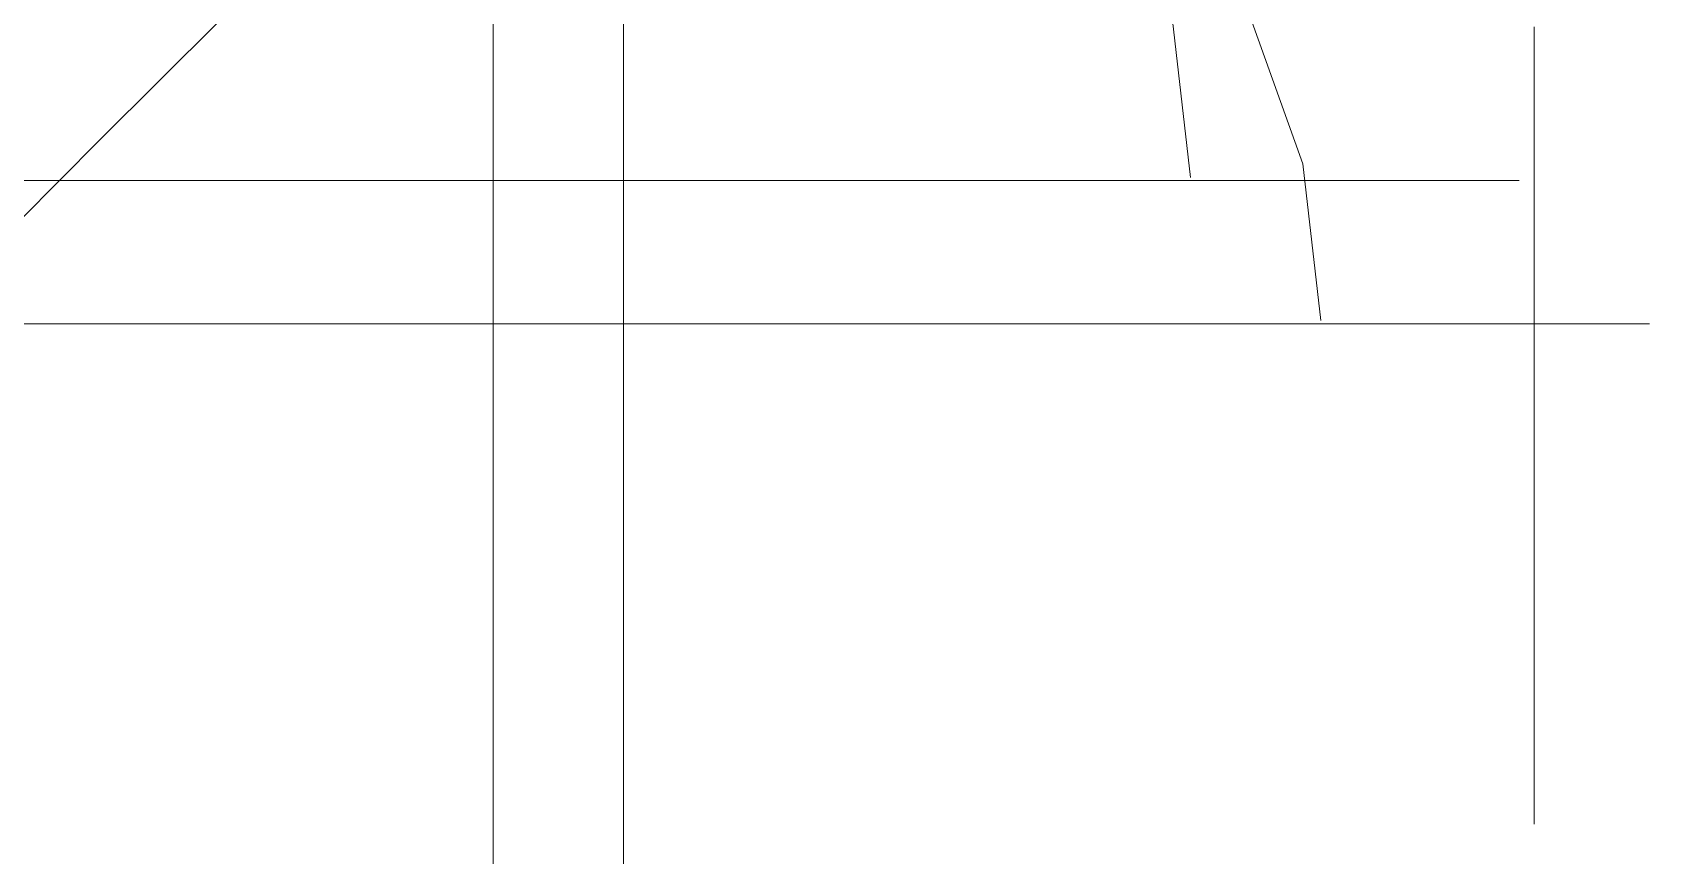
# Model space of a CAD drawing. Header units: inches. Extents: x 9391 to 11530, y 1186 to 2858.
# Drawn here: x 10294.83 to 10333.28, y 2648.75 to 2668.33 of the extents above; entities that cross this region are included whole.
import ezdxf

# ---------------------------------------------------------------- set-up
doc = ezdxf.new("R2010")
doc.units = ezdxf.units.IN
doc.header["$MEASUREMENT"] = 0
doc.layers.add('A-DETL-GENF-1', color=254, linetype='Continuous', lineweight=9)
doc.layers.add('A-DETL-GENF-3', color=9, linetype='Continuous', lineweight=9)

# ---------------------------------------------------------------- blocks, each defined once
blk = doc.blocks.new('magnolia 26756 - magnolia 26756-V124-FLOOR PLAN - ROOF')
at = {"layer": 'A-DETL-GENF-1'}
for p, q in [((0, 13.536), (0, 9.533)), ((0, 10.391), (0, 11.459)), ((0, 10.457), (0, 10.533)), ((0, 10.533), (0, 10.48)), ((0, 10.48), (0, 9.679)), ((0, 10.249), (0, 10.457)), ((0, 9.149), (0, 10.391)), ((0, 9.94), (0, 10.249)), ((0, 8.266), (0, 9.94)), ((0, 9.679), (0, 9.477)), ((0, 9.533), (0, 9.245)), ((0, 9.477), (0, 9.333)), ((0, 9.333), (0, 8.723)), ((0, 9.245), (0, 8.871)), ((0, 8.497), (0, 9.149)), ((0, 8.723), (0, 8.24)), ((0, 7.842), (0, 8.497)), ((0, 8.362), (0, 8.45)), ((0, 8.45), (0, 8.266)), ((0, 8.199), (0, 8.362)), ((0, 8.24), (0, 7.87)), ((0, 7.947), (0, 8.199)), ((0, 7.794), (0, 7.947)), ((0, 7.87), (0, 7.404)), ((0, 7.2), (0, 7.842)), ((0, 7.6), (0, 7.794)), ((0, 6.019), (0, 7.6)), ((0, 7.404), (0, 7.2)), ((0, 4.463), (0, 6.666)), ((0, 6.666), (0, 4.842)), ((0, 5.23), (0, 6.019)), ((0, 4.644), (0, 5.23)), ((0, 4.842), (0, 4.632)), ((0, 4.632), (0, 4.644)), ((0, 1.867), (0, 4.463)), ((0, -0.103), (0, 2.133)), ((0, 2.133), (0, 2.076)), ((0, 2.076), (0, 1.825)), ((0, 1.788), (0, 1.867)), ((0, 1.825), (0, 1.78)), ((0, 1.78), (0, 1.788)), ((-17.199, 0), (-13.732, 0)), ((-15.518, 0), (-15.599, 0)), ((-15.599, 0), (-14.948, 0)), ((-14.568, 0), (-15.518, 0)), ((-14.948, 0), (-14.474, 0)), ((-14.202, 0), (-14.568, 0)), ((-14.474, 0), (-13.115, 0)), ((-13.905, 0), (-14.202, 0)), ((-13.732, 0), (-13.905, 0)), ((-13.466, 0), (-13.796, 0)), ((-13.054, 0), (-13.466, 0)), ((-13.115, 0), (-12.599, 0)), ((-12.942, 0), (-13.054, 0)), ((-12.864, 0), (-12.942, 0)), ((-12.599, 0), (-12.864, 0)), ((-11.953, 0), (-12.066, 0)), ((-12.066, 0), (-11.691, 0)), ((-11.97, 0), (-11.953, 0)), ((-11.691, 0), (-11.351, 0)), ((-11.351, 0), (-10.417, 0)), ((-10.417, 0), (-10.09, 0)), ((-10.09, 0), (-9.733, 0)), ((-9.733, 0), (-9.283, 0)), ((-9.283, 0), (-9.122, 0)), ((-9.122, 0), (-8.999, 0)), ((-8.999, 0), (-8.907, 0)), ((-8.907, 0), (-8.799, 0)), ((-8.799, 0), (-8.585, 0)), ((-8.585, 0), (-8.333, 0)), ((-8.333, 0), (-8.057, 0)), ((-8.057, 0), (-7.775, 0)), ((-7.775, 0), (-7.5, 0)), ((-7.5, 0), (-7.247, 0)), ((-7.247, 0), (-7.033, 0)), ((-7.033, 0), (-6.281, 0)), ((-6.281, 0), (-5.713, 0)), ((-5.713, 0), (-5.443, 0)), ((-5.2, 0), (-5.479, 0)), ((-5.443, 0), (-5.2, 0)), ((-3.304, 0), (-3.012, 0)), ((-3.012, 0), (-2.796, 0)), ((-2.796, 0), (-2.666, 0)), ((-2.666, 0), (-1.882, 0)), ((-2.466, 0), (-2.584, 0)), ((-2.41, 0), (-2.466, 0)), ((-2.287, 0), (-2.41, 0)), ((-2.09, 0), (-2.287, 0)), ((-0.432, 0), (-2.09, 0)), ((-1.882, 0), (-1.251, 0)), ((-1.035, 0), (-1.267, 0)), ((-1.267, 0), (-0.495, 0)), ((-1.251, 0), (-1.067, 0)), ((-1.067, 0), (-1.086, 0)), ((-1.086, 0), (-1.044, 0)), ((-1.044, 0), (-0.979, 0)), ((-0.936, 0), (-1.035, 0)), ((-0.979, 0), (-0.93, 0)), ((-0.93, 0), (-0.936, 0)), ((-0.495, 0), (-0.424, 0)), ((-0.406, 0), (-0.432, 0)), ((-0.424, 0), (-0.406, 0)), ((-15.81, 0), (-15.932, 0)), ((-15.932, 0), (-14.932, 0)), ((-15.567, 0), (-15.81, 0)), ((-15.239, 0), (-15.567, 0)), ((-13.796, 0), (-15.239, 0)), ((-14.932, 0), (-13.199, 0)), ((-13.199, 0), (-14.266, 0)), ((-14.266, 0), (-13.824, 0)), ((-13.824, 0), (-13.671, 0)), ((-13.671, 0), (-13.545, 0)), ((-13.545, 0), (-13.199, 0)), ((-13.199, 0), (-12.304, 0)), ((-12.304, 0), (-12.095, 0)), ((-12.095, 0), (-11.97, 0)), ((-5.479, 0), (-5.462, 0)), ((-5.462, 0), (-5.384, 0)), ((-5.384, 0), (-5.033, 0)), ((-5.033, 0), (-4.537, 0)), ((-4.537, 0), (-4.077, 0)), ((-4.077, 0), (-3.662, 0)), ((-3.662, 0), (-3.304, 0)), ((-2.584, 0), (-2.516, 0)), ((-2.516, 0), (-2.362, 0)), ((-2.362, 0), (-2.1, 0)), ((-2.1, 0), (-1.726, 0)), ((-1.726, 0), (-1.471, 0)), ((-1.471, 0), (-1.304, 0)), ((-1.304, 0), (-1.196, 0)), ((-1.196, 0), (-0.933, 0)), ((-0.933, 0), (-0.103, 0)), ((-0.103, 0), (2.133, 0)), ((0, -0.933), (0, -0.103)), ((1.825, 0), (1.78, 0)), ((1.78, 0), (1.788, 0)), ((1.788, 0), (1.867, 0)), ((2.076, 0), (1.825, 0)), ((1.867, 0), (4.463, 0)), ((2.133, 0), (2.076, 0)), ((0, -0.424), (0, -0.406)), ((0, -0.406), (0, -0.432)), ((0, -0.495), (0, -0.424)), ((0, -0.432), (0, -2.09)), ((0, -1.267), (0, -0.495)), ((0, -0.979), (0, -0.93)), ((0, -0.93), (0, -0.936)), ((0, -1.196), (0, -0.933)), ((0, -0.936), (0, -1.035)), ((0, -1.044), (0, -0.979)), ((0, -1.035), (0, -1.267)), ((0, -1.086), (0, -1.044)), ((0, -1.251), (0, -1.067)), ((0, -1.067), (0, -1.086)), ((0, -1.304), (0, -1.196)), ((0, -1.882), (0, -1.251)), ((0, -1.471), (0, -1.304)), ((0, -1.726), (0, -1.471)), ((0, -2.1), (0, -1.726)), ((0, -2.666), (0, -1.882)), ((0, -2.09), (0, -2.287)), ((0, -2.362), (0, -2.1)), ((0, -2.287), (0, -2.41)), ((0, -2.516), (0, -2.362)), ((0, -2.41), (0, -2.466)), ((0, -2.466), (0, -2.584)), ((0, -2.584), (0, -2.516)), ((0, -2.796), (0, -2.666)), ((0, -3.012), (0, -2.796)), ((0, -3.304), (0, -3.012)), ((0, -3.662), (0, -3.304)), ((0, -4.077), (0, -3.662)), ((0, -4.537), (0, -4.077)), ((0, -5.033), (0, -4.537)), ((0, -5.384), (0, -5.033)), ((0, -5.443), (0, -5.2)), ((0, -5.2), (0, -5.479)), ((0, -5.462), (0, -5.384)), ((0, -5.713), (0, -5.443)), ((0, -5.479), (0, -5.462)), ((0, -6.281), (0, -5.713)), ((0, -7.033), (0, -6.281)), ((0, -7.247), (0, -7.033)), ((0, -7.5), (0, -7.247)), ((0, -7.775), (0, -7.5)), ((0, -8.057), (0, -7.775)), ((0, -8.333), (0, -8.057)), ((0, -8.585), (0, -8.333)), ((0, -8.799), (0, -8.585)), ((0, -8.907), (0, -8.799)), ((0, -8.999), (0, -8.907)), ((0, -9.122), (0, -8.999)), ((0, -9.283), (0, -9.122)), ((0, -9.733), (0, -9.283)), ((0, -10.09), (0, -9.733)), ((0, -10.417), (0, -10.09)), ((0, -11.351), (0, -10.417)), ((0, -11.691), (0, -11.351)), ((0, -11.603), (0, -11.923)), ((0, -12.066), (0, -11.691)), ((0, -11.923), (0, -14.121)), ((0, -11.97), (0, -11.953)), ((0, -11.953), (0, -12.066)), ((0, -12.095), (0, -11.97)), ((0, -12.304), (0, -12.095)), ((0, -13.199), (0, -12.304)), ((0, -13.115), (0, -12.599)), ((0, -12.599), (0, -12.864)), ((0, -12.864), (0, -12.942)), ((0, -12.942), (0, -13.054)), ((0, -13.054), (0, -13.466)), ((0, -14.474), (0, -13.115)), ((0, -14.932), (0, -13.199)), ((0, -13.199), (0, -14.266)), ((0, -13.545), (0, -13.199)), ((0, -13.466), (0, -13.796)), ((0, -13.671), (0, -13.545)), ((0, -13.824), (0, -13.671)), ((0, -17.199), (0, -13.732)), ((0, -13.732), (0, -13.905)), ((0, -13.796), (0, -15.239)), ((0, -14.266), (0, -13.824)), ((0, -13.905), (0, -14.202)), ((0, -14.121), (0, -14.744)), ((0, -14.725), (0, -14.199)), ((0, -14.199), (0, -15.031)), ((0, -14.202), (0, -14.568)), ((0, -14.948), (0, -14.474)), ((0, -14.568), (0, -15.518)), ((0, -14.806), (0, -14.725)), ((0, -14.744), (0, -14.82)), ((0, -14.82), (0, -14.806)), ((0, -15.932), (0, -14.932)), ((0, -15.599), (0, -14.948)), ((0, -15.031), (0, -15.695)), ((0, -15.239), (0, -15.567)), ((0, -15.518), (0, -15.599)), ((0, -15.567), (0, -15.81)), ((0, -15.695), (0, -16.255)), ((0, -15.81), (0, -15.932)), ((0, -16.255), (0, -16.775)), ((0, -16.462), (0, -16.42)), ((0, -16.42), (0, -16.431)), ((0, -16.431), (0, -16.506)), ((0, -16.546), (0, -16.462)), ((0, -16.506), (0, -16.655)), ((0, -16.552), (0, -16.538)), ((0, -16.538), (0, -16.595)), ((0, -16.662), (0, -16.546)), ((0, -16.655), (0, -16.552)), ((0, -16.595), (0, -17.027)), ((0, -16.799), (0, -16.662)), ((0, -16.775), (0, -17.318)), ((0, -17.433), (0, -16.799)), ((0, -16.899), (0, -16.868)), ((0, -16.868), (0, -16.947)), ((0, -17.171), (0, -16.899)), ((0, -16.947), (0, -17.567)), ((0, -17.027), (0, -17.199)), ((0, -17.283), (0, -17.171)), ((0, -17.376), (0, -17.283)), ((0, -17.318), (0, -17.949)), ((0, -17.449), (0, -17.376)), ((0, -17.433), (0, -20.865)), ((0, -17.502), (0, -17.449)), ((0, -17.532), (0, -17.502)), ((0, -17.821), (0, -17.532)), ((0, -17.546), (0, -17.536)), ((0, -17.536), (0, -17.537)), ((0, -17.537), (0, -17.548)), ((0, -17.567), (0, -17.546)), ((0, -17.548), (0, -17.568)), ((0, -17.567), (0, -17.599)), ((0, -17.599), (0, -17.567)), ((0, -17.568), (0, -17.599)), ((0, -17.599), (0, -18.566)), ((0, -18.056), (0, -17.821)), ((0, -17.949), (0, -18.732)), ((0, -18.581), (0, -18.056)), ((0, -18.566), (0, -19.377)), ((0, -18.746), (0, -18.581)), ((0, -18.732), (0, -19.079)), ((0, -18.932), (0, -18.746)), ((0, -20.431), (0, -18.932)), ((0, -18.932), (0, -19.472)), ((0, -19.006), (0, -18.932)), ((0, -19.12), (0, -19.006)), ((0, -19.079), (0, -19.46)), ((0, -19.414), (0, -19.12)), ((0, -19.377), (0, -20.076)), ((0, -19.564), (0, -19.414)), ((0, -19.46), (0, -19.844)), ((0, -19.472), (0, -19.561)), ((0, -19.561), (0, -19.732)), ((0, -19.697), (0, -19.564)), ((0, -19.97), (0, -19.697)), ((0, -19.732), (0, -19.968)), ((0, -19.844), (0, -20.202)), ((0, -20.239), (0, -19.965)), ((0, -19.965), (0, -20.84)), ((0, -19.968), (0, -20.131)), ((0, -20.279), (0, -19.97)), ((0, -20.735), (0, -19.999)), ((0, -19.999), (0, -21.065)), ((0, -20.076), (0, -20.399)), ((0, -20.131), (0, -20.376)), ((0, -20.202), (0, -20.5)), ((0, -20.466), (0, -20.239)), ((0, -20.695), (0, -20.279)), ((0, -20.376), (0, -20.442)), ((0, -20.399), (0, -21.428)), ((0, -20.697), (0, -20.431)), ((0, -20.442), (0, -20.532)), ((0, -20.658), (0, -20.466)), ((0, -20.5), (0, -20.71)), ((0, -20.532), (0, -22.678)), ((0, -21.332), (0, -20.658)), ((0, -21.187), (0, -20.695)), ((0, -20.91), (0, -20.697)), ((0, -20.71), (0, -20.799)), ((0, -22.369), (0, -20.735)), ((0, -20.799), (0, -21)), ((0, -20.84), (0, -20.979)), ((0, -21.001), (0, -20.865)), ((0, -21.065), (0, -20.91)), ((0, -20.979), (0, -21.001)), ((0, -21), (0, -21.704)), ((0, -22.798), (0, -21.187)), ((0, -21.298), (0, -21.227)), ((0, -21.227), (0, -21.332)), ((0, -21.599), (0, -21.298)), ((0, -21.428), (0, -21.546)), ((0, -21.546), (0, -21.597)), ((0, -21.597), (0, -21.599)), ((0, -21.704), (0, -22.575)), ((0, -22.031), (0, -21.865)), ((0, -21.865), (0, -21.891)), ((0, -21.891), (0, -21.997)), ((0, -21.997), (0, -22.455)), ((0, -23.983), (0, -22.031)), ((0, -22.532), (0, -22.369)), ((0, -22.455), (0, -22.539)), ((0, -22.539), (0, -22.532)), ((0, -22.575), (0, -22.985)), ((0, -22.678), (0, -23.863)), ((0, -22.948), (0, -22.798)), ((0, -23.955), (0, -22.932)), ((0, -22.932), (0, -23.018)), ((0, -23.018), (0, -22.948)), ((0, -22.985), (0, -23.332)), ((0, -23.437), (0, -23.199)), ((0, -23.199), (0, -24.132)), ((0, -23.332), (0, -23.416)), ((0, -23.416), (0, -23.437)), ((0, -23.863), (0, -24.236)), ((0, -24.171), (0, -23.955)), ((0, -24.132), (0, -23.983)), ((0, -24.398), (0, -24.171)), ((0, -24.236), (0, -24.398))]:
    blk.add_line(p, q, dxfattribs=at)
at = {"layer": 'A-DETL-GENF-3'}
for p, q in [((0, 8.871), (0, 8.443)), ((0, 8.443), (0, 7.993)), ((0, 7.993), (0, 7.553)), ((0, 7.553), (0, 7.156)), ((0, 7.156), (0, 6.833)), ((0, 6.833), (0, -0.036)), ((6.833, 0), (0, 0)), ((0, -10.762), (0, -10.758)), ((0, -10.758), (0, -10.776)), ((0, -10.791), (0, -10.762)), ((0, -10.776), (0, -10.814)), ((0, -10.847), (0, -10.791)), ((0, -10.814), (0, -10.869)), ((0, -10.933), (0, -10.847)), ((0, -10.869), (0, -11.4)), ((0, -11.4), (0, -11.603)), ((0.072, -16.581), (3.801, -16.151))]:
    blk.add_line(p, q, dxfattribs=at)
blk = doc.blocks.new('magnolia 26756 - magnolia 26756-V125-FLOOR PLAN - ROOF')
at = {"layer": 'A-DETL-GENF-1'}
for p, q in [((-24.236, 0), (-24.398, 0)), ((-24.398, 0), (-24.171, 0)), ((-23.863, 0), (-24.236, 0)), ((-24.171, 0), (-23.955, 0)), ((-23.199, 0), (-24.132, 0)), ((-24.132, 0), (-23.983, 0)), ((-23.983, 0), (-22.031, 0)), ((-23.955, 0), (-22.932, 0)), ((-22.678, 0), (-23.863, 0)), ((-23.416, 0), (-23.437, 0)), ((-23.437, 0), (-23.199, 0)), ((-23.332, 0), (-23.416, 0)), ((-22.985, 0), (-23.332, 0)), ((-22.932, 0), (-23.018, 0)), ((-23.018, 0), (-22.948, 0)), ((-22.575, 0), (-22.985, 0)), ((-22.948, 0), (-22.798, 0)), ((-22.798, 0), (-21.187, 0)), ((-20.532, 0), (-22.678, 0)), ((-21.704, 0), (-22.575, 0)), ((-22.455, 0), (-22.539, 0)), ((-22.539, 0), (-22.532, 0)), ((-22.532, 0), (-22.369, 0)), ((-21.997, 0), (-22.455, 0)), ((-22.369, 0), (-20.735, 0)), ((-22.031, 0), (-21.865, 0)), ((-21.891, 0), (-21.997, 0)), ((-21.865, 0), (-21.891, 0)), ((-21, 0), (-21.704, 0)), ((-21.597, 0), (-21.599, 0)), ((-21.599, 0), (-21.298, 0)), ((-21.546, 0), (-21.597, 0)), ((-21.428, 0), (-21.546, 0)), ((-20.399, 0), (-21.428, 0)), ((-21.227, 0), (-21.332, 0)), ((-21.332, 0), (-20.658, 0)), ((-21.298, 0), (-21.227, 0)), ((-21.187, 0), (-20.695, 0)), ((-19.999, 0), (-21.065, 0)), ((-21.065, 0), (-20.91, 0)), ((-20.979, 0), (-21.001, 0)), ((-21.001, 0), (-20.865, 0)), ((-20.799, 0), (-21, 0)), ((-20.84, 0), (-20.979, 0)), ((-20.91, 0), (-20.697, 0)), ((-17.433, 0), (-20.865, 0)), ((-19.965, 0), (-20.84, 0)), ((-20.71, 0), (-20.799, 0)), ((-20.735, 0), (-19.999, 0)), ((-20.5, 0), (-20.71, 0)), ((-20.697, 0), (-20.431, 0)), ((-20.695, 0), (-20.279, 0)), ((-20.658, 0), (-20.466, 0)), ((-20.442, 0), (-20.532, 0)), ((-20.202, 0), (-20.5, 0)), ((-20.466, 0), (-20.239, 0)), ((-20.376, 0), (-20.442, 0)), ((-20.431, 0), (-18.932, 0)), ((-20.076, 0), (-20.399, 0)), ((-20.131, 0), (-20.376, 0)), ((-20.279, 0), (-19.97, 0)), ((-20.239, 0), (-19.965, 0)), ((-19.844, 0), (-20.202, 0)), ((-19.968, 0), (-20.131, 0)), ((-19.377, 0), (-20.076, 0)), ((-19.97, 0), (-19.697, 0)), ((-19.732, 0), (-19.968, 0)), ((-19.46, 0), (-19.844, 0)), ((-19.561, 0), (-19.732, 0)), ((-19.697, 0), (-19.564, 0)), ((-19.564, 0), (-19.414, 0)), ((-19.472, 0), (-19.561, 0)), ((-18.932, 0), (-19.472, 0)), ((-19.079, 0), (-19.46, 0)), ((-19.414, 0), (-19.12, 0)), ((-18.566, 0), (-19.377, 0)), ((-19.12, 0), (-19.006, 0)), ((-18.732, 0), (-19.079, 0)), ((-19.006, 0), (-18.932, 0)), ((-18.932, 0), (-18.746, 0)), ((-18.746, 0), (-18.581, 0)), ((-17.949, 0), (-18.732, 0)), ((-18.581, 0), (-18.056, 0)), ((-17.599, 0), (-18.566, 0)), ((-18.056, 0), (-17.821, 0)), ((-17.318, 0), (-17.949, 0)), ((-17.821, 0), (-17.532, 0)), ((-17.567, 0), (-17.599, 0)), ((-17.599, 0), (-17.567, 0)), ((-17.568, 0), (-17.599, 0)), ((-17.548, 0), (-17.568, 0)), ((-16.947, 0), (-17.567, 0)), ((-17.567, 0), (-17.546, 0)), ((-17.537, 0), (-17.548, 0)), ((-17.546, 0), (-17.536, 0)), ((-17.536, 0), (-17.537, 0)), ((-17.532, 0), (-17.502, 0)), ((-17.502, 0), (-17.449, 0)), ((-17.449, 0), (-17.376, 0)), ((-17.376, 0), (-17.283, 0)), ((-16.775, 0), (-17.318, 0)), ((-17.283, 0), (-17.171, 0)), ((-17.027, 0), (-17.199, 0)), ((-17.199, 0), (-13.732, 0)), ((-17.171, 0), (-16.899, 0)), ((-16.595, 0), (-17.027, 0)), ((-16.868, 0), (-16.947, 0)), ((-16.899, 0), (-16.868, 0)), ((-16.636, 0), (-16.775, 0)), ((-15.518, 0), (-15.599, 0)), ((-15.599, 0), (-14.948, 0)), ((-14.568, 0), (-15.518, 0)), ((-14.948, 0), (-14.474, 0)), ((-14.202, 0), (-14.568, 0)), ((-14.474, 0), (-13.115, 0)), ((-13.905, 0), (-14.202, 0)), ((-13.732, 0), (-13.905, 0)), ((-13.466, 0), (-13.796, 0)), ((-13.054, 0), (-13.466, 0)), ((-13.115, 0), (-12.599, 0)), ((-12.942, 0), (-13.054, 0)), ((-12.864, 0), (-12.942, 0)), ((-12.599, 0), (-12.864, 0)), ((-11.953, 0), (-12.066, 0)), ((-12.066, 0), (-11.691, 0)), ((-11.97, 0), (-11.953, 0)), ((-11.691, 0), (-11.351, 0)), ((-11.351, 0), (-10.417, 0)), ((-10.417, 0), (-10.09, 0)), ((-10.09, 0), (-9.733, 0)), ((-9.733, 0), (-9.283, 0)), ((-9.283, 0), (-9.122, 0)), ((-9.122, 0), (-8.999, 0)), ((-8.999, 0), (-8.907, 0)), ((-8.907, 0), (-8.799, 0)), ((-8.799, 0), (-8.585, 0)), ((-8.585, 0), (-8.333, 0)), ((-8.333, 0), (-8.057, 0)), ((-8.057, 0), (-7.775, 0)), ((-7.775, 0), (-7.5, 0)), ((-7.5, 0), (-7.247, 0)), ((-7.247, 0), (-7.033, 0)), ((-7.033, 0), (-6.281, 0)), ((-6.281, 0), (-5.713, 0)), ((-5.713, 0), (-5.443, 0)), ((-17.433, 0), (-16.799, 0)), ((-16.799, 0), (-16.662, 0)), ((-16.662, 0), (-16.546, 0)), ((-16.506, 0), (-16.655, 0)), ((-16.655, 0), (-16.552, 0)), ((-16.538, 0), (-16.595, 0)), ((-16.552, 0), (-16.538, 0)), ((-16.546, 0), (-16.462, 0)), ((-16.431, 0), (-16.506, 0)), ((-16.462, 0), (-16.42, 0)), ((-16.42, 0), (-16.431, 0)), ((-15.81, 0), (-15.932, 0)), ((-15.932, 0), (-14.932, 0)), ((-15.567, 0), (-15.81, 0)), ((-15.239, 0), (-15.567, 0)), ((-13.796, 0), (-15.239, 0)), ((-14.932, 0), (-13.199, 0)), ((-13.199, 0), (-14.266, 0)), ((-14.266, 0), (-13.824, 0)), ((-13.824, 0), (-13.671, 0)), ((-13.671, 0), (-13.545, 0)), ((-13.545, 0), (-13.199, 0)), ((-13.199, 0), (-12.304, 0)), ((-12.304, 0), (-12.095, 0)), ((-12.095, 0), (-11.97, 0))]:
    blk.add_line(p, q, dxfattribs=at)
blk = doc.blocks.new('magnolia 26756 - magnolia 26756-V126-FLOOR PLAN - ROOF')
at = {"layer": 'A-DETL-GENF-1'}
for p, q in [((0, 12.983), (0, 14.532)), ((0, 14.449), (0, 13.332)), ((0, 14.028), (0, 14.399)), ((0, 14.26), (0, 13.819)), ((4.367, 12.457), (2.462, 14.341)), ((0, 14.211), (0, 13.927)), ((0, 14.029), (0, 14.166)), ((0, 14.132), (0, 13.536)), ((0, 13.985), (0, 14.123)), ((0, 13.886), (0, 14.029)), ((0, 13.332), (0, 14.028)), ((0, 13.413), (0, 13.985)), ((0, 13.927), (0, 13.605)), ((0, 13.732), (0, 13.886)), ((0, 13.819), (0, 13.683)), ((0, 13.755), (0, 13.78)), ((0, 13.78), (0, 13.775)), ((0, 13.775), (0, 13.732)), ((0, 13.704), (0, 13.755)), ((0, 13.635), (0, 13.704)), ((0, 13.683), (0, 13.564)), ((0, 13.554), (0, 13.635)), ((0, 13.605), (0, 13.243)), ((0, 13.564), (0, 13.466)), ((0, 13.466), (0, 13.554)), ((0, 13.536), (0, 9.533)), ((0, 13.286), (0, 13.413)), ((0, 12.933), (0, 13.286)), ((0, 13.243), (0, 12.399)), ((0, 12.768), (0, 12.983)), ((0, 12.707), (0, 12.933)), ((0, 12.581), (0, 12.768)), ((0, 12.586), (0, 12.707)), ((0, 12.534), (0, 12.586)), ((0, 12.399), (0, 12.581)), ((0, 12.501), (0, 12.534)), ((0, 12.451), (0, 12.501)), ((0, 12.333), (0, 12.451)), ((0, 12.246), (0, 12.333)), ((7.201, 9.601), (4.367, 12.457)), ((0, 12.138), (0, 12.246)), ((0, 11.881), (0, 12.138)), ((0, 11.598), (0, 11.881)), ((0, 11.459), (0, 11.598)), ((0, 10.391), (0, 11.459)), ((0, 10.457), (0, 10.533)), ((0, 10.533), (0, 10.48)), ((0, 10.48), (0, 9.679)), ((0, 10.249), (0, 10.457)), ((0, 9.149), (0, 10.391)), ((0, 9.94), (0, 10.249)), ((0, 8.266), (0, 9.94)), ((0, 9.679), (0, 9.477)), ((0, 9.533), (0, 9.245)), ((0, 9.477), (0, 9.333)), ((0, 9.333), (0, 8.723)), ((0, 9.245), (0, 8.871)), ((0, 8.497), (0, 9.149)), ((0, 8.871), (0, 8.443)), ((0, 8.723), (0, 8.24)), ((0, 7.842), (0, 8.497)), ((0, 8.362), (0, 8.45)), ((0, 8.45), (0, 8.266)), ((0, 8.443), (0, 7.993)), ((0, 8.199), (0, 8.362)), ((0, 8.24), (0, 7.87)), ((0, 7.947), (0, 8.199)), ((0, 7.993), (0, 7.553)), ((0, 7.794), (0, 7.947)), ((0, 7.87), (0, 7.404)), ((0, 7.2), (0, 7.842)), ((0, 7.6), (0, 7.794)), ((0, 6.019), (0, 7.6)), ((0, 7.553), (0, 7.156)), ((0, 7.404), (0, 7.2)), ((0, 7.156), (0, 6.833)), ((0, 6.833), (0, -0.001)), ((0, 4.463), (0, 6.666)), ((0, 6.666), (0, 4.842)), ((0, 5.23), (0, 6.019)), ((0, 4.644), (0, 5.23)), ((0, 4.842), (0, 4.632)), ((0, 4.632), (0, 4.644)), ((0, 1.867), (0, 4.463)), ((0, -0.103), (0, 2.133)), ((0, 2.133), (0, 2.076)), ((0, 2.076), (0, 1.825)), ((0, 1.788), (0, 1.867)), ((0, 1.825), (0, 1.78)), ((0, 1.78), (0, 1.788)), ((-13.115, 0), (-12.599, 0)), ((-12.599, 0), (-12.864, 0)), ((-11.953, 0), (-12.066, 0)), ((-12.066, 0), (-11.691, 0)), ((-11.97, 0), (-11.953, 0)), ((-11.691, 0), (-11.351, 0)), ((-11.351, 0), (-10.417, 0)), ((-10.417, 0), (-10.09, 0)), ((-10.09, 0), (-9.733, 0)), ((-9.733, 0), (-9.283, 0)), ((-9.283, 0), (-9.122, 0)), ((-9.122, 0), (-8.999, 0)), ((-8.999, 0), (-8.907, 0)), ((-8.907, 0), (-8.799, 0)), ((-8.799, 0), (-8.585, 0)), ((-8.585, 0), (-8.333, 0)), ((-8.333, 0), (-8.057, 0)), ((-8.057, 0), (-7.775, 0)), ((-7.775, 0), (-7.5, 0)), ((-7.5, 0), (-7.247, 0)), ((-7.247, 0), (-7.033, 0)), ((-7.033, 0), (-6.281, 0)), ((-6.281, 0), (-5.713, 0)), ((-5.713, 0), (-5.443, 0)), ((-5.2, 0), (-5.479, 0)), ((-5.443, 0), (-5.2, 0)), ((-3.304, 0), (-3.012, 0)), ((-3.012, 0), (-2.796, 0)), ((-2.796, 0), (-2.666, 0)), ((-2.666, 0), (-1.882, 0)), ((-2.466, 0), (-2.584, 0)), ((-2.41, 0), (-2.466, 0)), ((-2.287, 0), (-2.41, 0)), ((-2.09, 0), (-2.287, 0)), ((-0.432, 0), (-2.09, 0)), ((-1.882, 0), (-1.251, 0)), ((-1.035, 0), (-1.267, 0)), ((-1.267, 0), (-0.495, 0)), ((-1.251, 0), (-1.067, 0)), ((-1.067, 0), (-1.086, 0)), ((-1.086, 0), (-1.044, 0)), ((-1.044, 0), (-0.979, 0)), ((-0.936, 0), (-1.035, 0)), ((-0.979, 0), (-0.93, 0)), ((-0.93, 0), (-0.936, 0)), ((-0.495, 0), (-0.424, 0)), ((-0.406, 0), (-0.432, 0)), ((-0.424, 0), (-0.406, 0)), ((6.833, 0), (0, 0)), ((7.156, 0), (6.833, 0)), ((-13.199, 0), (-12.304, 0)), ((-12.304, 0), (-12.095, 0)), ((-12.095, 0), (-11.97, 0)), ((-5.479, 0), (-5.462, 0)), ((-5.462, 0), (-5.384, 0)), ((-5.384, 0), (-5.033, 0)), ((-5.033, 0), (-4.537, 0)), ((-4.537, 0), (-4.077, 0)), ((-4.077, 0), (-3.662, 0)), ((-3.662, 0), (-3.304, 0)), ((-2.584, 0), (-2.516, 0)), ((-2.516, 0), (-2.362, 0)), ((-2.362, 0), (-2.1, 0)), ((-2.1, 0), (-1.726, 0)), ((-1.726, 0), (-1.471, 0)), ((-1.471, 0), (-1.304, 0)), ((-1.304, 0), (-1.196, 0)), ((-1.196, 0), (-0.933, 0)), ((-0.933, 0), (-0.103, 0)), ((-0.103, 0), (2.133, 0)), ((0, -0.933), (0, -0.103)), ((1.825, 0), (1.78, 0)), ((1.78, 0), (1.788, 0)), ((1.788, 0), (1.867, 0)), ((2.076, 0), (1.825, 0)), ((1.867, 0), (4.463, 0)), ((2.133, 0), (2.076, 0)), ((4.463, 0), (6.666, 0)), ((4.842, 0), (4.632, 0)), ((4.632, 0), (4.644, 0)), ((4.644, 0), (5.23, 0)), ((6.666, 0), (4.842, 0)), ((5.23, 0), (6.019, 0)), ((6.019, 0), (7.6, 0)), ((0, -0.424), (0, -0.406)), ((0, -0.406), (0, -0.432)), ((0, -0.495), (0, -0.424)), ((0, -0.432), (0, -2.09)), ((0, -1.267), (0, -0.495)), ((0, -0.979), (0, -0.93)), ((0, -0.93), (0, -0.936)), ((0, -1.196), (0, -0.933)), ((0, -0.936), (0, -1.035)), ((0, -1.044), (0, -0.979)), ((0, -1.035), (0, -1.267)), ((0, -1.086), (0, -1.044)), ((0, -1.251), (0, -1.067)), ((0, -1.067), (0, -1.086)), ((0, -1.304), (0, -1.196)), ((0, -1.882), (0, -1.251)), ((0, -1.471), (0, -1.304)), ((0, -1.726), (0, -1.471)), ((0, -2.1), (0, -1.726)), ((0, -2.666), (0, -1.882)), ((0, -2.09), (0, -2.287)), ((0, -2.362), (0, -2.1)), ((0, -2.287), (0, -2.41)), ((0, -2.516), (0, -2.362)), ((0, -2.41), (0, -2.466)), ((0, -2.466), (0, -2.584)), ((0, -2.584), (0, -2.516)), ((0, -2.796), (0, -2.666)), ((0, -3.012), (0, -2.796)), ((0, -3.304), (0, -3.012)), ((0, -3.662), (0, -3.304)), ((0, -4.077), (0, -3.662)), ((0, -4.537), (0, -4.077)), ((0, -5.033), (0, -4.537)), ((0, -5.384), (0, -5.033)), ((0, -5.443), (0, -5.2)), ((0, -5.2), (0, -5.479)), ((0, -5.462), (0, -5.384)), ((0, -5.713), (0, -5.443)), ((0, -5.479), (0, -5.462)), ((0, -6.281), (0, -5.713)), ((0, -7.033), (0, -6.281)), ((0, -7.247), (0, -7.033)), ((0, -7.5), (0, -7.247)), ((0, -7.775), (0, -7.5)), ((0, -8.057), (0, -7.775)), ((0, -8.333), (0, -8.057)), ((0, -8.585), (0, -8.333)), ((0, -8.799), (0, -8.585)), ((0, -8.907), (0, -8.799)), ((0, -8.999), (0, -8.907)), ((0, -9.122), (0, -8.999)), ((0, -9.283), (0, -9.122)), ((0, -9.733), (0, -9.283)), ((0, -10.09), (0, -9.733)), ((0, -10.417), (0, -10.09)), ((0, -11.351), (0, -10.417)), ((0, -10.762), (0, -10.758)), ((0, -10.758), (0, -10.776)), ((0, -10.791), (0, -10.762)), ((0, -10.776), (0, -10.814)), ((0, -10.847), (0, -10.791)), ((0, -10.814), (0, -10.869)), ((0, -10.933), (0, -10.847)), ((0, -10.869), (0, -11.4)), ((0, -11.691), (0, -11.351)), ((0, -11.4), (0, -11.923)), ((0, -12.066), (0, -11.691)), ((0, -11.923), (0, -14.121)), ((0, -11.97), (0, -11.953)), ((0, -11.953), (0, -12.066)), ((0, -12.095), (0, -11.97)), ((0, -12.304), (0, -12.095)), ((0, -13.199), (0, -12.304)), ((0, -13.115), (0, -12.599)), ((0, -12.599), (0, -12.864)), ((0, -12.864), (0, -12.942)), ((0, -12.942), (0, -13.054)), ((0, -13.054), (0, -13.466)), ((0, -14.474), (0, -13.115)), ((0, -14.932), (0, -13.199)), ((0, -13.199), (0, -14.266)), ((0, -13.545), (0, -13.199)), ((0, -13.466), (0, -13.796)), ((0, -13.671), (0, -13.545)), ((0, -13.824), (0, -13.671)), ((0, -17.199), (0, -13.732)), ((0, -13.732), (0, -13.905)), ((0, -13.796), (0, -15.239)), ((0, -14.266), (0, -13.824)), ((0, -13.905), (0, -14.202)), ((0, -14.121), (0, -14.744)), ((0, -14.725), (0, -14.199)), ((0, -14.199), (0, -15.031)), ((0, -14.202), (0, -14.568)), ((0, -14.948), (0, -14.474)), ((0, -14.568), (0, -15.518)), ((0, -14.806), (0, -14.725)), ((0, -14.744), (0, -14.82)), ((0, -14.82), (0, -14.806)), ((0, -15.932), (0, -14.932)), ((0, -15.599), (0, -14.948)), ((3.801, -16.151), (7.292, -14.902)), ((0, -15.031), (0, -15.695)), ((0, -15.239), (0, -15.567)), ((0, -15.518), (0, -15.599)), ((0, -15.567), (0, -15.81)), ((0, -15.695), (0, -16.255)), ((0, -15.81), (0, -15.932)), ((0, -16.255), (0, -16.775)), ((0, -16.462), (0, -16.42)), ((0, -16.42), (0, -16.431)), ((0, -16.431), (0, -16.506)), ((0, -16.546), (0, -16.462)), ((0, -16.506), (0, -16.655)), ((0.072, -16.581), (3.801, -16.151)), ((0, -16.552), (0, -16.538)), ((0, -16.538), (0, -16.595)), ((0, -16.662), (0, -16.546)), ((0, -16.655), (0, -16.552)), ((0, -16.595), (0, -17.027)), ((0, -16.799), (0, -16.662)), ((0, -16.775), (0, -17.318)), ((0, -17.433), (0, -16.799)), ((0, -16.899), (0, -16.868)), ((0, -16.868), (0, -16.947)), ((0, -17.171), (0, -16.899)), ((0, -16.947), (0, -17.567)), ((0, -17.027), (0, -17.199)), ((0, -17.283), (0, -17.171)), ((0, -17.376), (0, -17.283)), ((0, -17.318), (0, -17.949)), ((0, -17.449), (0, -17.376)), ((0, -17.433), (0, -20.865)), ((0, -17.502), (0, -17.449)), ((0, -17.532), (0, -17.502)), ((0, -17.821), (0, -17.532)), ((0, -17.546), (0, -17.536)), ((0, -17.536), (0, -17.537)), ((0, -17.537), (0, -17.548)), ((0, -17.567), (0, -17.546)), ((0, -17.548), (0, -17.568)), ((0, -17.567), (0, -17.599)), ((0, -17.599), (0, -17.567)), ((0, -17.568), (0, -17.599)), ((0, -17.599), (0, -18.566)), ((0, -18.056), (0, -17.821)), ((0, -17.949), (0, -18.732)), ((0, -18.581), (0, -18.056)), ((0, -18.566), (0, -19.377)), ((0, -18.746), (0, -18.581)), ((0, -18.732), (0, -19.079)), ((0, -18.932), (0, -18.746)), ((0, -20.431), (0, -18.932)), ((0, -18.932), (0, -19.472)), ((0, -19.006), (0, -18.932)), ((0, -19.12), (0, -19.006)), ((0, -19.079), (0, -19.46)), ((0, -19.414), (0, -19.12)), ((0, -19.377), (0, -20.076)), ((0, -19.564), (0, -19.414)), ((0, -19.46), (0, -19.844)), ((0, -19.472), (0, -19.561)), ((0, -19.561), (0, -19.732)), ((0, -19.697), (0, -19.564)), ((0, -19.97), (0, -19.697)), ((0, -19.732), (0, -19.968)), ((0, -19.844), (0, -20.202)), ((0, -20.239), (0, -19.965)), ((0, -19.965), (0, -20.84)), ((0, -19.968), (0, -20.131)), ((0, -20.279), (0, -19.97)), ((0, -20.735), (0, -19.999)), ((0, -19.999), (0, -21.065)), ((0, -20.076), (0, -20.399)), ((0, -20.131), (0, -20.376)), ((0, -20.202), (0, -20.5)), ((0, -20.466), (0, -20.239)), ((0, -20.695), (0, -20.279)), ((0, -20.376), (0, -20.442)), ((0, -20.399), (0, -21.428)), ((0, -20.697), (0, -20.431)), ((0, -20.442), (0, -20.532)), ((0, -20.658), (0, -20.466)), ((0, -20.5), (0, -20.71)), ((0, -20.532), (0, -22.678)), ((0, -21.332), (0, -20.658)), ((0, -21.187), (0, -20.695)), ((0, -20.91), (0, -20.697)), ((0, -20.71), (0, -20.799)), ((0, -22.369), (0, -20.735)), ((0, -20.799), (0, -21)), ((0, -20.84), (0, -20.979)), ((0, -21.001), (0, -20.865)), ((0, -21.065), (0, -20.91)), ((0, -20.979), (0, -21.001)), ((0, -21), (0, -21.704)), ((0, -22.798), (0, -21.187)), ((0, -21.298), (0, -21.227)), ((0, -21.227), (0, -21.332)), ((0, -21.599), (0, -21.298)), ((0, -21.428), (0, -21.546)), ((0, -21.546), (0, -21.597)), ((0, -21.597), (0, -21.599)), ((0, -21.704), (0, -22.575)), ((0, -22.031), (0, -21.865)), ((0, -21.865), (0, -21.891)), ((0, -21.891), (0, -21.997)), ((0, -21.997), (0, -22.455)), ((0, -23.983), (0, -22.031)), ((0, -22.532), (0, -22.369)), ((0, -22.455), (0, -22.539)), ((0, -22.539), (0, -22.532)), ((0, -22.575), (0, -22.985)), ((0, -22.678), (0, -23.863)), ((0, -22.948), (0, -22.798)), ((0, -23.955), (0, -22.932)), ((0, -22.932), (0, -23.018)), ((0, -23.018), (0, -22.948)), ((0, -22.985), (0, -23.332)), ((0, -23.437), (0, -23.199)), ((0, -23.199), (0, -24.132)), ((0, -23.332), (0, -23.416)), ((0, -23.416), (0, -23.437)), ((0, -23.863), (0, -24.236)), ((0, -24.171), (0, -23.955)), ((0, -24.132), (0, -23.983)), ((0, -24.398), (0, -24.171)), ((0, -24.236), (0, -24.398))]:
    blk.add_line(p, q, dxfattribs=at)

msp = doc.modelspace()

# ---------------------------------------------------------------- block references
at = {"layer": 'A-DETL-GENF-1', "rotation": 90.00000000000124}
for name, p in [('magnolia 26756 - magnolia 26756-V125-FLOOR PLAN - ROOF', (10330.532, 2673.902)), ('magnolia 26756 - magnolia 26756-V124-FLOOR PLAN - ROOF', (10305.78, 2664.806)), ('magnolia 26756 - magnolia 26756-V126-FLOOR PLAN - ROOF', (10308.881, 2661.402))]:
    msp.add_blockref(name, p, dxfattribs=at)

doc.saveas('drawing.dxf')
